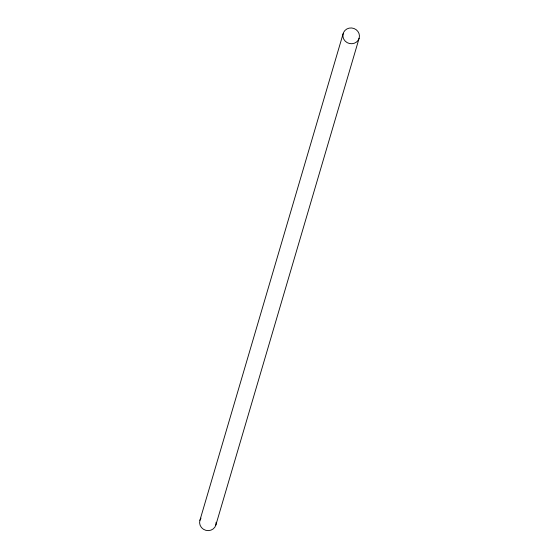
<?xml version="1.0" encoding="UTF-8"?>
<svg xmlns="http://www.w3.org/2000/svg" width="559" height="559" viewBox="0 0 559 559"><rect width="100%" height="100%" fill="white"/><g stroke="black" fill="none" stroke-linecap="round" stroke-linejoin="round"><path stroke-width="0.84" d="M199.898 520.352L343.198 33.463M215.837 525.118L359.137 38.229A8.315 7.861 16.4 0 0 349.137 28.132A8.315 7.861 16.4 0 0 345.231 41.17A8.315 7.861 16.4 0 0 359.137 38.229M216.116 522.26A8.315 7.861 16.4 0 1 205.824 530.323A8.315 7.861 16.4 0 1 200.988 518.144"/></g></svg>
